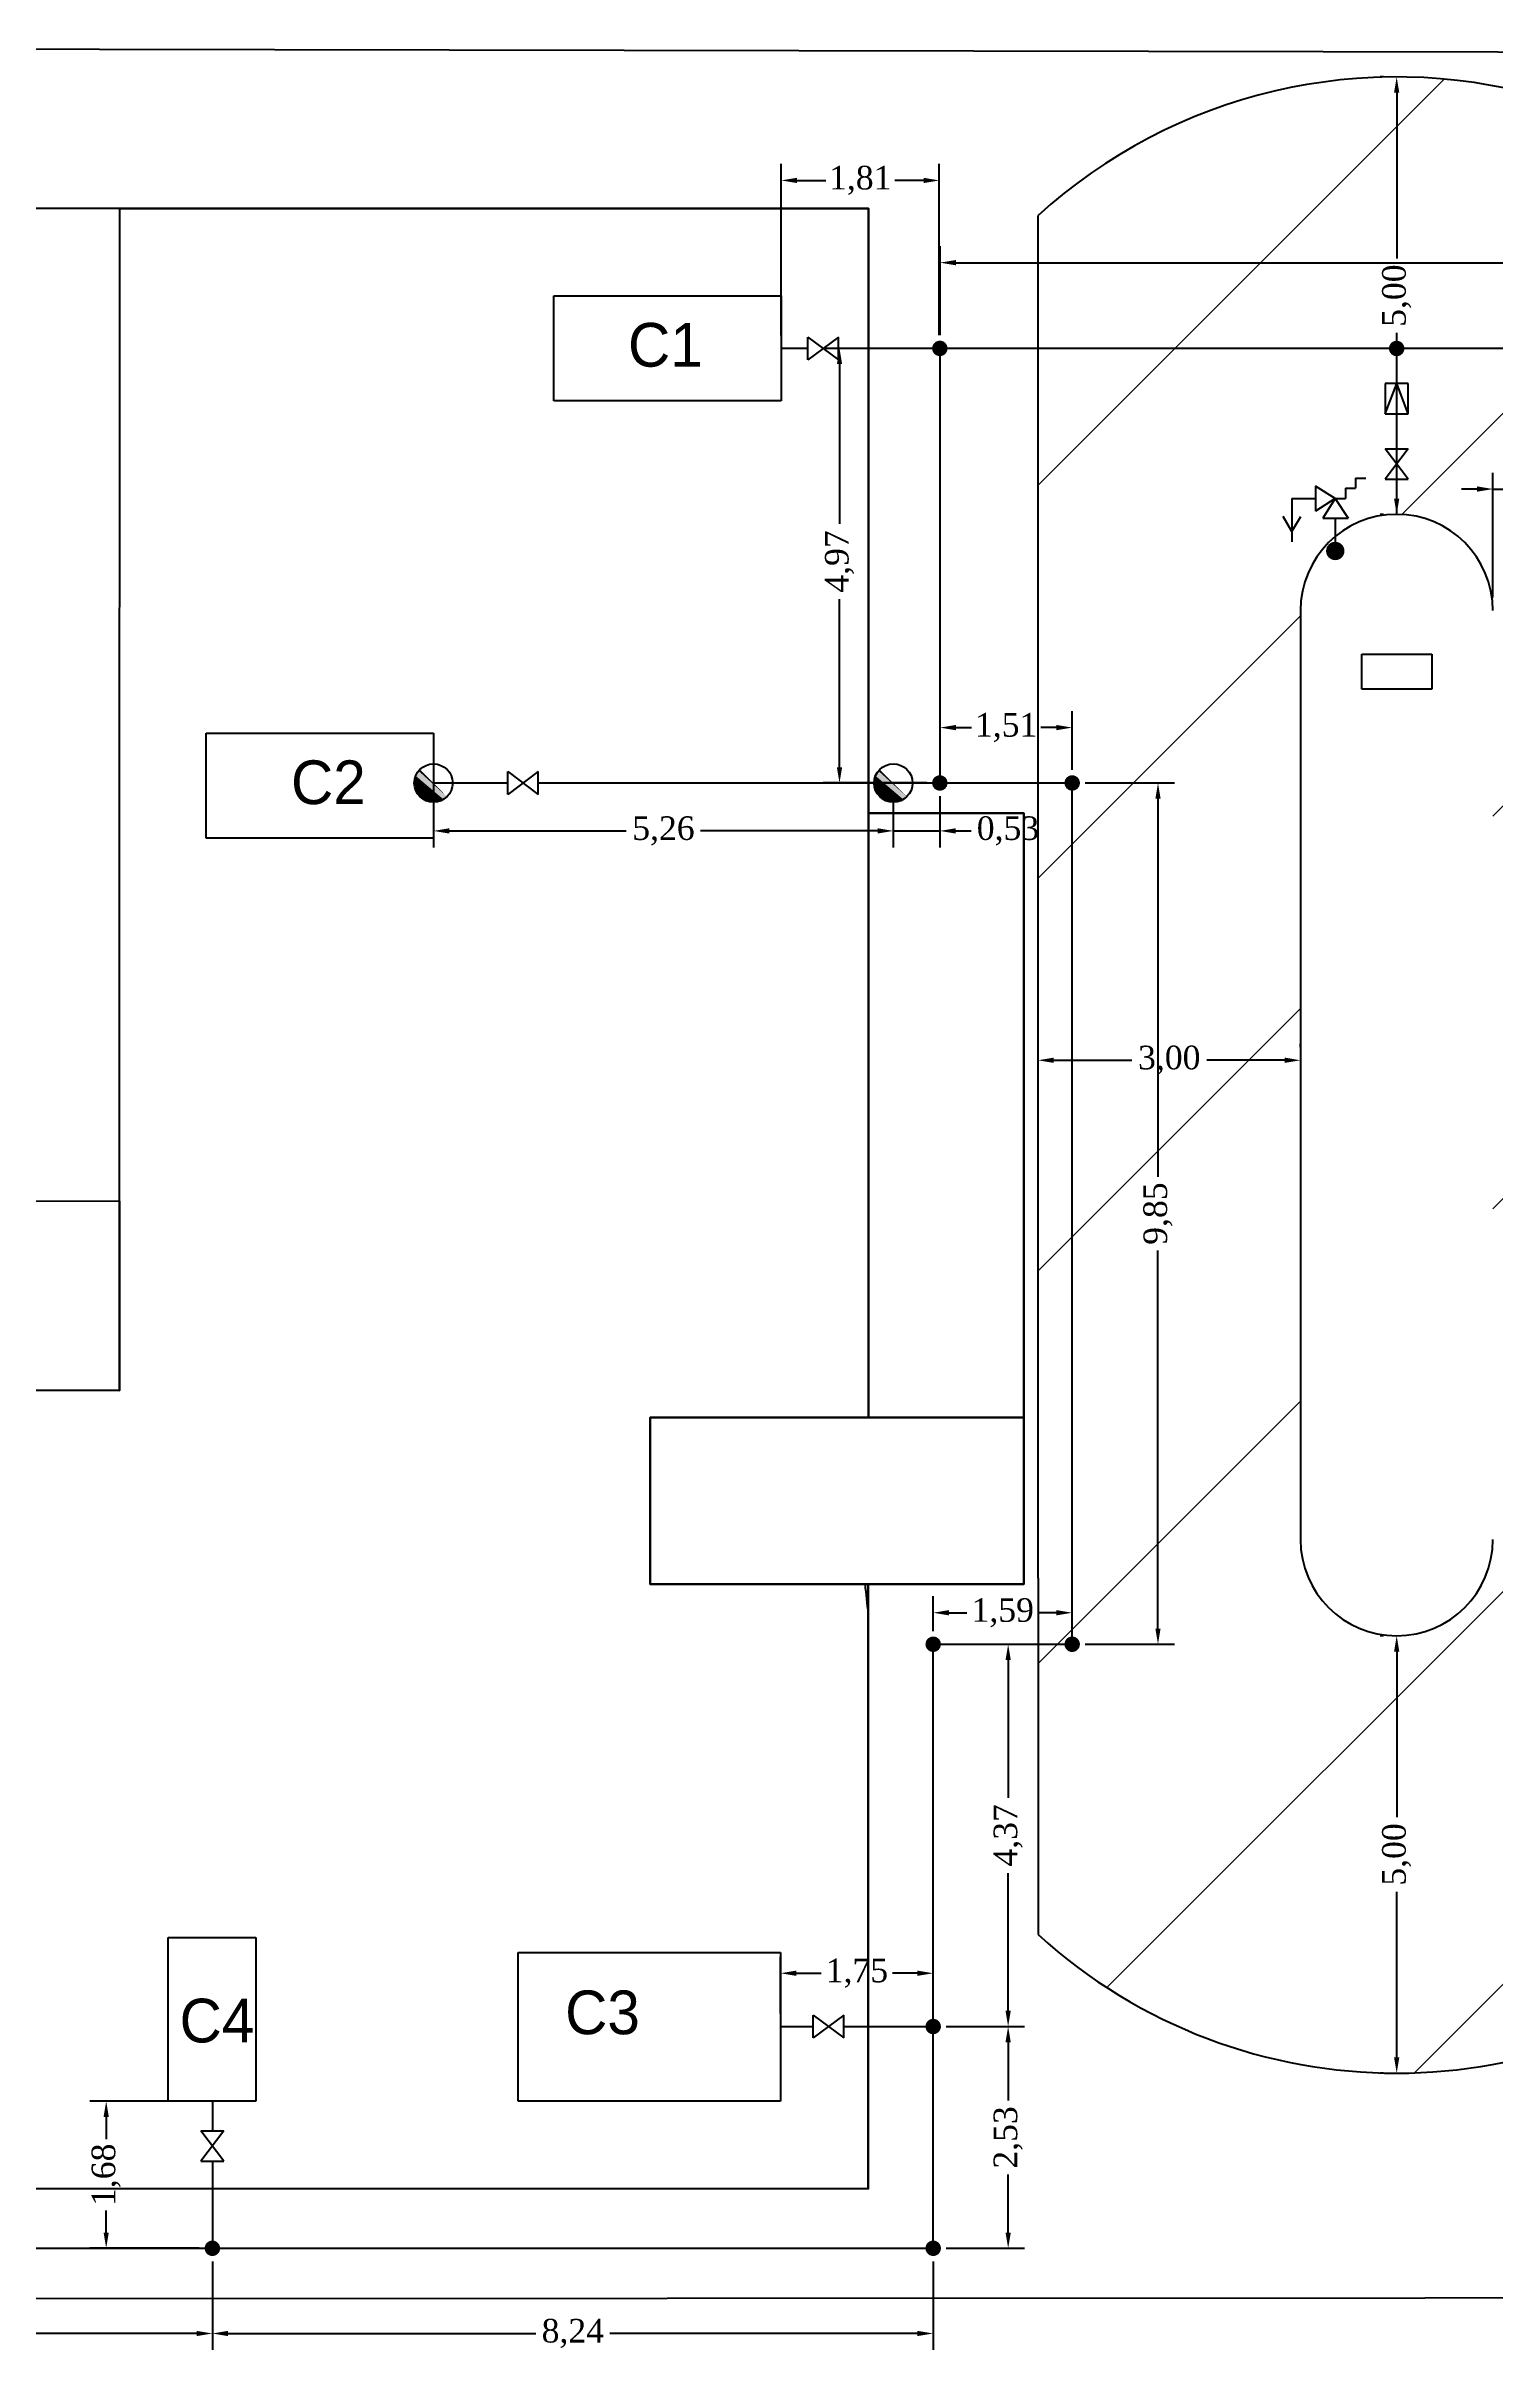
# Model space of a CAD drawing. Header units: metres. Extents: x 7284.4 to 7334.4, y 119725.8 to 119752.1.
# Drawn here: x 7302.95 to 7319.49, y 119725.78 to 119752.12 of the extents above; entities that cross this region are included whole.
import ezdxf

# ---------------------------------------------------------------- set-up
doc = ezdxf.new("R2010")
doc.units = ezdxf.units.M
for name, color, linetype in [('Cerramiento', 110, 'Continuous'), ('CONSTRUCCION', 6, 'Continuous'), ('Consumidores', 130, 'Continuous'), ('Deposito', 110, 'Continuous'), ('Nombres', 240, 'Continuous'), ('PARCELA', 7, 'Continuous'), ('UNIFILAR', 7, 'Continuous')]:
    doc.layers.add(name, color=color, linetype=linetype)
doc.layers.add('COTAS', color=7, linetype='Continuous', true_color=0xe46f1b)
doc.layers.add('COTAS_Inst', color=7, linetype='Continuous', true_color=0xe46f1b)
doc.layers.add('sombreado', color=255, linetype='Continuous', lineweight=18)
doc.styles.add('Times New Roman 3.5 mm', font='times.ttf')
doc.dimstyles.new('Ing_España', dxfattribs={"dimscale": 1e-06, "dimtxt": 1.8, "dimasz": 1.2, "dimexe": 1.25, "dimexo": 1, "dimtad": 0, "dimzin": 1, "dimtxsty": 'Times New Roman 3.5 mm', "dimcen": 2.5, "dimadec": 0, "dimazin": 0, "dimtfac": 1, "dimtmove": 0, "dimatfit": 3, "dimfxl": 1, "dimarcsym": 0})

# ---------------------------------------------------------------- blocks, each defined once
blk = doc.blocks.new('CONEXION_PLANTAS_GAS')
at = {"color": 0, "linetype": 'Continuous'}
blk.add_circle((-0.004736, -0.005671), 1.5, dxfattribs=at)
for points in [[(-1.499779, 0.11617), (-1.504474, -0.033694), (0.363297, -1.459821), (0.216286, -1.489298)], [(-1.480147, 0.264817), (-1.499779, 0.11617), (0.506632, -1.415814), (0.363297, -1.459821)], [(-1.445772, 0.410761), (-1.480147, 0.264817), (0.644856, -1.357718), (0.506632, -1.415814)], [(-1.396999, 0.552544), (-1.445772, 0.410761), (0.77659, -1.286112), (0.644856, -1.357718)], [(-1.334315, 0.688749), (-1.396999, 0.552544), (0.900518, -1.201713), (0.77659, -1.286112)], [(-1.258346, 0.818016), (-1.334315, 0.688749), (1.0154, -1.105363), (0.900518, -1.201713)], [(-1.169852, 0.939054), (-1.258346, 0.818016), (1.047775, -1.074419), (1.0154, -1.105363)], [(-1.069716, 1.050651), (-1.169852, 0.939054), (-0.004736, -0.005671), (1.047775, -1.074419)], [(-1.504474, -0.033694), (-1.494184, -0.183278), (0.216286, -1.489298), (0.067066, -1.503952)], [(-1.494184, -0.183278), (-1.469012, -0.331087), (0.067066, -1.503952), (-0.082871, -1.503635)], [(-1.469012, -0.331087), (-1.429209, -0.475645), (-0.082871, -1.503635), (-0.232027, -1.488351)], [(-1.429209, -0.475645), (-1.375174, -0.615507), (-0.232027, -1.488351), (-0.378913, -1.458252)], [(-1.375174, -0.615507), (-1.307445, -0.749276), (-0.378913, -1.458252), (-0.52206, -1.41364)], [(-1.307445, -0.749276), (-1.226701, -0.875615), (-0.52206, -1.41364), (-0.660037, -1.35496)], [(-1.226701, -0.875615), (-1.133746, -0.993262), (-0.660037, -1.35496), (-0.791468, -1.282798)], [(-1.133746, -0.993262), (-1.029511, -1.101041), (-0.791468, -1.282798), (-0.915037, -1.197876)]]:
    blk.add_solid(points, dxfattribs=at)
blk = doc.blocks.new('VALVULA_ALIVIO_GAS')
at = {"color": 0, "linetype": 'Continuous'}
for p, q in [((0.058089, 0.208124), (0.058089, 0.179079)), ((0.058089, 0.208124), (0.087134, 0.208124)), ((-0.123849, 0.150034), (-0.056295, 0.150034)), ((-0.123849, 0.150034), (-0.123849, 0.026185)), ((-0.056295, 0.185626), (-0.056295, 0.113401)), ((0, 0.150034), (-0.056295, 0.185626)), ((0, 0.150034), (-0.056295, 0.113401)), ((0, 0.150034), (-0.035592, 0.093739)), ((0, 0.150034), (0.029045, 0.150034)), ((0, 0.150034), (0.036633, 0.093739)), ((0.029045, 0.179079), (0.029045, 0.150034)), ((0.029045, 0.179079), (0.058089, 0.179079)), ((-0.123849, 0.056003), (-0.149225, 0.098118)), ((-0.123849, 0.056003), (-0.098473, 0.098118)), ((-0.035592, 0.093739), (0.036633, 0.093739)), ((0, 0.093739), (0, 0.026185))]:
    blk.add_line(p, q, dxfattribs=at)
for points in [[(-0.025977, 0.003703), (-0.026217, 0.001091), (-0.026195, -0.001532), (-0.026217, 0.001091)], [(-0.025477, 0.006278), (-0.025977, 0.003703), (-0.025911, -0.004139), (-0.026195, -0.001532)], [(-0.024723, 0.00879), (-0.025477, 0.006278), (-0.025368, -0.006705), (-0.025911, -0.004139)], [(-0.023722, 0.011214), (-0.024723, 0.00879), (-0.024572, -0.009204), (-0.025368, -0.006705)], [(-0.022484, 0.013526), (-0.023722, 0.011214), (-0.02353, -0.011611), (-0.024572, -0.009204)], [(-0.021021, 0.015704), (-0.022484, 0.013526), (-0.022254, -0.013903), (-0.02353, -0.011611)], [(-0.019349, 0.017724), (-0.021021, 0.015704), (-0.020754, -0.016055), (-0.022254, -0.013903)], [(-0.017483, 0.019567), (-0.019349, 0.017724), (-0.019048, -0.018047), (-0.020754, -0.016055)], [(-0.015442, 0.021214), (-0.017483, 0.019567), (-0.017151, -0.019858), (-0.019048, -0.018047)], [(-0.013247, 0.02265), (-0.015442, 0.021214), (-0.015083, -0.021471), (-0.017151, -0.019858)], [(-0.010919, 0.023859), (-0.013247, 0.02265), (-0.012864, -0.02287), (-0.015083, -0.021471)], [(-0.008483, 0.02483), (-0.010919, 0.023859), (-0.010517, -0.02404), (-0.012864, -0.02287)], [(-0.005962, 0.025553), (-0.008483, 0.02483), (-0.008064, -0.024969), (-0.010517, -0.02404)], [(-0.003381, 0.026021), (-0.005962, 0.025553), (-0.005531, -0.02565), (-0.008064, -0.024969)], [(-0.000766, 0.026228), (-0.003381, 0.026021), (-0.002943, -0.026074), (-0.005531, -0.02565)], [(0.001856, 0.026174), (-0.000766, 0.026228), (-0.000325, -0.026237), (-0.002943, -0.026074)], [(0.00446, 0.025858), (0.001856, 0.026174), (0.002296, -0.026139), (-0.000325, -0.026237)], [(0.007019, 0.025283), (0.00446, 0.025858), (0.004894, -0.025779), (0.002296, -0.026139)], [(0.009508, 0.024456), (0.007019, 0.025283), (0.007443, -0.025162), (0.004894, -0.025779)], [(0.011902, 0.023385), (0.009508, 0.024456), (0.009918, -0.024293), (0.007443, -0.025162)], [(0.014177, 0.02208), (0.011902, 0.023385), (0.012294, -0.023181), (0.009918, -0.024293)], [(0.016311, 0.020554), (0.014177, 0.02208), (0.014546, -0.021838), (0.012294, -0.023181)], [(0.018281, 0.018823), (0.016311, 0.020554), (0.016654, -0.020277), (0.014546, -0.021838)], [(0.020069, 0.016904), (0.018281, 0.018823), (0.018595, -0.018513), (0.016654, -0.020277)], [(0.021656, 0.014816), (0.020069, 0.016904), (0.02035, -0.016564), (0.018595, -0.018513)], [(0.023027, 0.01258), (0.021656, 0.014816), (0.021902, -0.01445), (0.02035, -0.016564)], [(0.024168, 0.010218), (0.023027, 0.01258), (0.023235, -0.012191), (0.021902, -0.01445)], [(0.025067, 0.007754), (0.024168, 0.010218), (0.024336, -0.00981), (0.023235, -0.012191)], [(0.025716, 0.005213), (0.025067, 0.007754), (0.025194, -0.007332), (0.024336, -0.00981)], [(0.026108, 0.00262), (0.025716, 0.005213), (0.0258, -0.00478), (0.025194, -0.007332)], [(0.026239, 0), (0.026108, 0.00262), (0.026149, -0.00218), (0.0258, -0.00478)]]:
    blk.add_solid(points, dxfattribs=at)
blk = doc.blocks.new('VALVULA_REG_PRESION_GAS')
at = {"color": 0, "linetype": 'Continuous'}
for p, q in [((-1.50002, 1.125), (1.49998, 0)), ((1.49998, 1.125), (-1.50002, 1.125)), ((-1.50002, 1.125), (-1.50002, -1.125)), ((-1.50002, -1.125), (1.49998, 0)), ((1.49998, -1.125), (1.49998, 1.125)), ((-1.50002, -1.125), (1.49998, -1.125))]:
    blk.add_line(p, q, dxfattribs=at)
blk = doc.blocks.new('LLAVE_PASO_GAS')
at = {"color": 0, "linetype": 'Continuous'}
for p, q in [((-1.5, 1.125), (1.5, -1.125)), ((1.5, 1.125), (-1.5, -1.125)), ((-1.5, -1.125), (-1.5, 1.125)), ((1.5, -1.125), (1.5, 1.125))]:
    blk.add_line(p, q, dxfattribs=at)
blk = doc.blocks.new('NUDO_DERIVACION_GAS')
at = {"color": 0, "linetype": 'Continuous'}
for points in [[(-0.742494, 0.10584), (-0.749351, 0.031185), (-0.748721, -0.043781), (-0.749351, 0.031185)], [(-0.728219, 0.179437), (-0.742494, 0.10584), (-0.74061, -0.118309), (-0.748721, -0.043781)], [(-0.706667, 0.251241), (-0.728219, 0.179437), (-0.725099, -0.191656), (-0.74061, -0.118309)], [(-0.678054, 0.320535), (-0.706667, 0.251241), (-0.702343, -0.263087), (-0.725099, -0.191656)], [(-0.642667, 0.386626), (-0.678054, 0.320535), (-0.672569, -0.33189), (-0.702343, -0.263087)], [(-0.600858, 0.448854), (-0.642667, 0.386626), (-0.636075, -0.397377), (-0.672569, -0.33189)], [(-0.553045, 0.506597), (-0.600858, 0.448854), (-0.593226, -0.458893), (-0.636075, -0.397377)], [(-0.499707, 0.559279), (-0.553045, 0.506597), (-0.544449, -0.515825), (-0.593226, -0.458893)], [(-0.441376, 0.606372), (-0.499707, 0.559279), (-0.490233, -0.567602), (-0.544449, -0.515825)], [(-0.378635, 0.647407), (-0.441376, 0.606372), (-0.431118, -0.613708), (-0.490233, -0.567602)], [(-0.31211, 0.681973), (-0.378635, 0.647407), (-0.367696, -0.653682), (-0.431118, -0.613708)], [(-0.242467, 0.709725), (-0.31211, 0.681973), (-0.300599, -0.687124), (-0.367696, -0.653682)], [(-0.170402, 0.730386), (-0.242467, 0.709725), (-0.2305, -0.713702), (-0.300599, -0.687124)], [(-0.096633, 0.743749), (-0.170402, 0.730386), (-0.158097, -0.733148), (-0.2305, -0.713702)], [(-0.0219, 0.74968), (-0.096633, 0.743749), (-0.084114, -0.745268), (-0.158097, -0.733148)], [(0.053053, 0.748121), (-0.0219, 0.74968), (-0.009291, -0.749942), (-0.084114, -0.745268)], [(0.127475, 0.739087), (0.053053, 0.748121), (0.065624, -0.747123), (-0.009291, -0.749942)], [(0.200624, 0.722669), (0.127475, 0.739087), (0.139884, -0.736839), (0.065624, -0.747123)], [(0.271768, 0.699029), (0.200624, 0.722669), (0.212747, -0.719193), (0.139884, -0.736839)], [(0.340197, 0.668406), (0.271768, 0.699029), (0.283483, -0.694361), (0.212747, -0.719193)], [(0.405227, 0.631103), (0.340197, 0.668406), (0.351388, -0.662591), (0.283483, -0.694361)], [(0.466207, 0.587495), (0.405227, 0.631103), (0.415781, -0.624201), (0.351388, -0.662591)], [(0.52253, 0.538017), (0.466207, 0.587495), (0.47602, -0.579573), (0.415781, -0.624201)], [(0.573632, 0.483163), (0.52253, 0.538017), (0.531502, -0.529155), (0.47602, -0.579573)], [(0.619002, 0.423482), (0.573632, 0.483163), (0.581674, -0.47345), (0.531502, -0.529155)], [(0.658187, 0.359569), (0.619002, 0.423482), (0.626035, -0.413014), (0.581674, -0.47345)], [(0.690796, 0.292064), (0.658187, 0.359569), (0.66414, -0.348452), (0.626035, -0.413014)], [(0.716502, 0.22164), (0.690796, 0.292064), (0.695609, -0.280407), (0.66414, -0.348452)], [(0.73505, 0.149002), (0.716502, 0.22164), (0.720128, -0.209562), (0.695609, -0.280407)], [(0.746253, 0.074875), (0.73505, 0.149002), (0.737451, -0.136622), (0.720128, -0.209562)], [(0.75, 0), (0.746253, 0.074875), (0.747407, -0.062317), (0.737451, -0.136622)]]:
    blk.add_solid(points, dxfattribs=at)
blk = doc.blocks.new('*D36')
at = {"layer": 'COTAS_Inst', "color": 0, "lineweight": -2, "transparency": 16777216}
for p, q in [((7313.02, 119748.665), (7311.836, 119748.665)), ((7312.023, 119748.485), (7312.023, 119746.66)), ((7312.023, 119743.877), (7312.023, 119745.799)), ((7313.02, 119743.697), (7311.836, 119743.697))]:
    blk.add_line(p, q, dxfattribs=at)
at = {"layer": 'COTAS_Inst', "color": 0, "transparency": 16777216}
for points in [[(7311.993, 119748.485), (7312.053, 119748.485), (7312.023, 119748.665)], [(7311.993, 119743.877), (7312.053, 119743.877), (7312.023, 119743.697)]]:
    blk.add_solid(points, dxfattribs=at)
at = {"layer": 'Defpoints', "color": 0, "transparency": 16777216}
for p in [(7313.17, 119748.665), (7312.023, 119743.697), (7313.17, 119743.697)]:
    blk.add_point(p, dxfattribs=at)
at = {"layer": 'COTAS_Inst', "color": 0, "transparency": 16777216, "insert": (7312.023, 119746.229), "char_height": 0.27, "attachment_point": 5, "rotation": 90, "style": 'Times New Roman 3.5 mm'}
blk.add_mtext('4,97', dxfattribs=at)
blk = doc.blocks.new('*D37')
at = {"layer": 'COTAS_Inst', "color": 0, "lineweight": -2, "transparency": 16777216}
for p, q in [((7314.833, 119743.697), (7315.851, 119743.697)), ((7315.664, 119743.517), (7315.664, 119739.196)), ((7315.664, 119734.031), (7315.664, 119738.352)), ((7314.833, 119733.851), (7315.851, 119733.851))]:
    blk.add_line(p, q, dxfattribs=at)
at = {"layer": 'COTAS_Inst', "color": 0, "transparency": 16777216}
for points in [[(7315.634, 119743.517), (7315.694, 119743.517), (7315.664, 119743.697)], [(7315.634, 119734.031), (7315.694, 119734.031), (7315.664, 119733.851)]]:
    blk.add_solid(points, dxfattribs=at)
at = {"layer": 'Defpoints', "color": 0, "transparency": 16777216}
for p in [(7314.683, 119743.697), (7315.664, 119743.697), (7314.683, 119733.851)]:
    blk.add_point(p, dxfattribs=at)
at = {"layer": 'COTAS_Inst', "color": 0, "transparency": 16777216, "insert": (7315.664, 119738.774), "char_height": 0.27, "attachment_point": 5, "rotation": 90, "style": 'Times New Roman 3.5 mm'}
blk.add_mtext('9,85', dxfattribs=at)
blk = doc.blocks.new('*D38')
at = {"layer": 'COTAS_Inst', "color": 0, "lineweight": -2, "transparency": 16777216}
for p, q in [((7313.094, 119734.001), (7313.094, 119734.399)), ((7314.683, 119734.001), (7314.683, 119734.399)), ((7313.274, 119734.211), (7313.478, 119734.211)), ((7314.503, 119734.211), (7314.299, 119734.211))]:
    blk.add_line(p, q, dxfattribs=at)
at = {"layer": 'COTAS_Inst', "color": 0, "transparency": 16777216}
for points in [[(7313.274, 119734.241), (7313.274, 119734.181), (7313.094, 119734.211)], [(7314.503, 119734.241), (7314.503, 119734.181), (7314.683, 119734.211)]]:
    blk.add_solid(points, dxfattribs=at)
at = {"layer": 'Defpoints', "color": 0, "transparency": 16777216}
for p in [(7314.683, 119734.211), (7313.094, 119733.851), (7314.683, 119733.851)]:
    blk.add_point(p, dxfattribs=at)
at = {"layer": 'COTAS_Inst', "color": 0, "transparency": 16777216, "insert": (7313.889, 119734.211), "char_height": 0.27, "attachment_point": 5, "style": 'Times New Roman 3.5 mm'}
blk.add_mtext('1,59', dxfattribs=at)
blk = doc.blocks.new('*D39')
at = {"layer": 'COTAS_Inst', "color": 0, "lineweight": -2, "transparency": 16777216}
for p, q in [((7304.703, 119728.627), (7303.452, 119728.627)), ((7303.639, 119728.447), (7303.639, 119728.194)), ((7303.639, 119727.126), (7303.639, 119727.379)), ((7304.703, 119726.946), (7303.452, 119726.946))]:
    blk.add_line(p, q, dxfattribs=at)
at = {"layer": 'COTAS_Inst', "color": 0, "transparency": 16777216}
for points in [[(7303.609, 119728.447), (7303.669, 119728.447), (7303.639, 119728.627)], [(7303.609, 119727.126), (7303.669, 119727.126), (7303.639, 119726.946)]]:
    blk.add_solid(points, dxfattribs=at)
at = {"layer": 'Defpoints', "color": 0, "transparency": 16777216}
for p in [(7304.853, 119728.627), (7303.639, 119726.946), (7304.853, 119726.946)]:
    blk.add_point(p, dxfattribs=at)
at = {"layer": 'COTAS_Inst', "color": 0, "transparency": 16777216, "insert": (7303.639, 119727.786), "char_height": 0.27, "attachment_point": 5, "rotation": 90, "style": 'Times New Roman 3.5 mm'}
blk.add_mtext('1,68', dxfattribs=at)
blk = doc.blocks.new('*D40')
at = {"layer": 'COTAS_Inst', "color": 0, "lineweight": -2, "transparency": 16777216}
for p, q in [((7313.173, 119748.815), (7313.173, 119749.832)), ((7328.293, 119748.814), (7328.293, 119749.832)), ((7313.353, 119749.645), (7320.222, 119749.645)), ((7328.113, 119749.645), (7321.243, 119749.645))]:
    blk.add_line(p, q, dxfattribs=at)
at = {"layer": 'COTAS_Inst', "color": 0, "transparency": 16777216}
for points in [[(7313.353, 119749.675), (7313.353, 119749.615), (7313.173, 119749.645)], [(7328.113, 119749.675), (7328.113, 119749.615), (7328.293, 119749.645)]]:
    blk.add_solid(points, dxfattribs=at)
at = {"layer": 'Defpoints', "color": 0, "transparency": 16777216}
for p in [(7328.293, 119749.645), (7313.173, 119748.665), (7328.293, 119748.664)]:
    blk.add_point(p, dxfattribs=at)
at = {"layer": 'COTAS_Inst', "color": 0, "transparency": 16777216, "insert": (7320.733, 119749.645), "char_height": 0.27, "attachment_point": 5, "style": 'Times New Roman 3.5 mm'}
blk.add_mtext('15,12', dxfattribs=at)
blk = doc.blocks.new('*D41')
at = {"layer": 'COTAS_Inst', "color": 0, "lineweight": -2, "transparency": 16777216}
for p, q in [((7313.173, 119743.847), (7313.173, 119744.517)), ((7313.353, 119744.33), (7313.533, 119744.33)), ((7314.503, 119744.33), (7314.323, 119744.33)), ((7314.683, 119743.847), (7314.683, 119744.517))]:
    blk.add_line(p, q, dxfattribs=at)
at = {"layer": 'COTAS_Inst', "color": 0, "transparency": 16777216}
for points in [[(7313.353, 119744.36), (7313.353, 119744.3), (7313.173, 119744.33)], [(7314.503, 119744.36), (7314.503, 119744.3), (7314.683, 119744.33)]]:
    blk.add_solid(points, dxfattribs=at)
at = {"layer": 'Defpoints', "color": 0, "transparency": 16777216}
for p in [(7313.173, 119744.33), (7313.173, 119743.697), (7314.683, 119743.697)]:
    blk.add_point(p, dxfattribs=at)
at = {"layer": 'COTAS_Inst', "color": 0, "transparency": 16777216, "insert": (7313.928, 119744.33), "char_height": 0.27, "attachment_point": 5, "style": 'Times New Roman 3.5 mm'}
blk.add_mtext('1,51', dxfattribs=at)
blk = doc.blocks.new('*D42')
at = {"layer": 'COTAS_Inst', "color": 0, "lineweight": -2, "transparency": 16777216}
for p, q in [((7307.382, 119743.547), (7307.382, 119742.961)), ((7312.638, 119743.546), (7312.638, 119742.961)), ((7307.562, 119743.149), (7309.585, 119743.149)), ((7312.458, 119743.149), (7310.435, 119743.149))]:
    blk.add_line(p, q, dxfattribs=at)
at = {"layer": 'COTAS_Inst', "color": 0, "transparency": 16777216}
for points in [[(7307.562, 119743.179), (7307.562, 119743.119), (7307.382, 119743.149)], [(7312.458, 119743.179), (7312.458, 119743.119), (7312.638, 119743.149)]]:
    blk.add_solid(points, dxfattribs=at)
at = {"layer": 'Defpoints', "color": 0, "transparency": 16777216}
for p in [(7307.382, 119743.697), (7312.638, 119743.696), (7307.382, 119743.149)]:
    blk.add_point(p, dxfattribs=at)
at = {"layer": 'COTAS_Inst', "color": 0, "transparency": 16777216, "insert": (7310.01, 119743.149), "char_height": 0.27, "attachment_point": 5, "style": 'Times New Roman 3.5 mm'}
blk.add_mtext('5,26', dxfattribs=at)
blk = doc.blocks.new('*D43')
at = {"layer": 'COTAS_Inst', "color": 0, "lineweight": -2, "transparency": 16777216}
for p, q in [((7313.244, 119733.851), (7314.139, 119733.851)), ((7313.951, 119733.671), (7313.951, 119732.096)), ((7313.951, 119729.661), (7313.951, 119731.235)), ((7313.244, 119729.481), (7314.139, 119729.481))]:
    blk.add_line(p, q, dxfattribs=at)
at = {"layer": 'COTAS_Inst', "color": 0, "transparency": 16777216}
for points in [[(7313.921, 119733.671), (7313.981, 119733.671), (7313.951, 119733.851)], [(7313.921, 119729.661), (7313.981, 119729.661), (7313.951, 119729.481)]]:
    blk.add_solid(points, dxfattribs=at)
at = {"layer": 'Defpoints', "color": 0, "transparency": 16777216}
for p in [(7313.094, 119733.851), (7313.094, 119729.481), (7313.951, 119729.481)]:
    blk.add_point(p, dxfattribs=at)
at = {"layer": 'COTAS_Inst', "color": 0, "transparency": 16777216, "insert": (7313.951, 119731.666), "char_height": 0.27, "attachment_point": 5, "rotation": 90, "style": 'Times New Roman 3.5 mm'}
blk.add_mtext('4,37', dxfattribs=at)
blk = doc.blocks.new('*D44')
at = {"layer": 'COTAS_Inst', "color": 0, "lineweight": -2, "transparency": 16777216}
for p, q in [((7311.349, 119729.631), (7311.349, 119730.277)), ((7311.529, 119730.09), (7311.815, 119730.09)), ((7312.914, 119730.09), (7312.628, 119730.09)), ((7313.094, 119729.631), (7313.094, 119730.277))]:
    blk.add_line(p, q, dxfattribs=at)
at = {"layer": 'COTAS_Inst', "color": 0, "transparency": 16777216}
for points in [[(7311.529, 119730.12), (7311.529, 119730.06), (7311.349, 119730.09)], [(7312.914, 119730.12), (7312.914, 119730.06), (7313.094, 119730.09)]]:
    blk.add_solid(points, dxfattribs=at)
at = {"layer": 'Defpoints', "color": 0, "transparency": 16777216}
for p in [(7313.094, 119730.09), (7311.349, 119729.481), (7313.094, 119729.481)]:
    blk.add_point(p, dxfattribs=at)
at = {"layer": 'COTAS_Inst', "color": 0, "transparency": 16777216, "insert": (7312.222, 119730.09), "char_height": 0.27, "attachment_point": 5, "style": 'Times New Roman 3.5 mm'}
blk.add_mtext('1,75', dxfattribs=at)
blk = doc.blocks.new('*D45')
at = {"layer": 'COTAS_Inst', "color": 0, "lineweight": -2, "transparency": 16777216}
for p, q in [((7313.244, 119729.481), (7314.139, 119729.481)), ((7313.951, 119729.301), (7313.951, 119728.635)), ((7313.951, 119727.126), (7313.951, 119727.791)), ((7313.244, 119726.946), (7314.139, 119726.946))]:
    blk.add_line(p, q, dxfattribs=at)
at = {"layer": 'COTAS_Inst', "color": 0, "transparency": 16777216}
for points in [[(7313.921, 119729.301), (7313.981, 119729.301), (7313.951, 119729.481)], [(7313.921, 119727.126), (7313.981, 119727.126), (7313.951, 119726.946)]]:
    blk.add_solid(points, dxfattribs=at)
at = {"layer": 'Defpoints', "color": 0, "transparency": 16777216}
for p in [(7313.094, 119729.481), (7313.951, 119729.481), (7313.094, 119726.946)]:
    blk.add_point(p, dxfattribs=at)
at = {"layer": 'COTAS_Inst', "color": 0, "transparency": 16777216, "insert": (7313.951, 119728.213), "char_height": 0.27, "attachment_point": 5, "rotation": 90, "style": 'Times New Roman 3.5 mm'}
blk.add_mtext('2,53', dxfattribs=at)
blk = doc.blocks.new('*D46')
at = {"layer": 'COTAS_Inst', "color": 0, "lineweight": -2, "transparency": 16777216}
for p, q in [((7304.853, 119726.796), (7304.853, 119725.784)), ((7313.094, 119726.796), (7313.094, 119725.784)), ((7305.033, 119725.972), (7308.55, 119725.972)), ((7312.914, 119725.972), (7309.397, 119725.972))]:
    blk.add_line(p, q, dxfattribs=at)
at = {"layer": 'COTAS_Inst', "color": 0, "transparency": 16777216}
for points in [[(7305.033, 119726.002), (7305.033, 119725.942), (7304.853, 119725.972)], [(7312.914, 119726.002), (7312.914, 119725.942), (7313.094, 119725.972)]]:
    blk.add_solid(points, dxfattribs=at)
at = {"layer": 'Defpoints', "color": 0, "transparency": 16777216}
for p in [(7304.853, 119726.946), (7313.094, 119726.946), (7304.853, 119725.972)]:
    blk.add_point(p, dxfattribs=at)
at = {"layer": 'COTAS_Inst', "color": 0, "transparency": 16777216, "insert": (7308.974, 119725.972), "char_height": 0.27, "attachment_point": 5, "style": 'Times New Roman 3.5 mm'}
blk.add_mtext('8,24', dxfattribs=at)
blk = doc.blocks.new('*D47')
at = {"layer": 'COTAS_Inst', "color": 0, "lineweight": -2, "transparency": 16777216}
for p, q in [((7291.793, 119726.796), (7291.793, 119725.784)), ((7304.853, 119726.796), (7304.853, 119725.784)), ((7291.973, 119725.972), (7297.812, 119725.972)), ((7304.673, 119725.972), (7298.834, 119725.972))]:
    blk.add_line(p, q, dxfattribs=at)
at = {"layer": 'COTAS_Inst', "color": 0, "transparency": 16777216}
for points in [[(7291.973, 119726.002), (7291.973, 119725.942), (7291.793, 119725.972)], [(7304.673, 119726.002), (7304.673, 119725.942), (7304.853, 119725.972)]]:
    blk.add_solid(points, dxfattribs=at)
at = {"layer": 'Defpoints', "color": 0, "transparency": 16777216}
for p in [(7291.793, 119726.946), (7304.853, 119726.946), (7291.793, 119725.972)]:
    blk.add_point(p, dxfattribs=at)
at = {"layer": 'COTAS_Inst', "color": 0, "transparency": 16777216, "insert": (7298.323, 119725.972), "char_height": 0.27, "attachment_point": 5, "style": 'Times New Roman 3.5 mm'}
blk.add_mtext('13,06', dxfattribs=at)
blk = doc.blocks.new('*D52')
at = {"layer": 'COTAS_Inst', "color": 0, "lineweight": -2, "transparency": 16777216}
for p, q in [((7312.638, 119743.546), (7312.638, 119742.961)), ((7313.17, 119743.546), (7313.17, 119742.961)), ((7312.458, 119743.149), (7312.278, 119743.149)), ((7312.638, 119743.149), (7313.17, 119743.149)), ((7313.35, 119743.149), (7313.53, 119743.149))]:
    blk.add_line(p, q, dxfattribs=at)
at = {"layer": 'COTAS_Inst', "color": 0, "transparency": 16777216}
for points in [[(7312.458, 119743.179), (7312.458, 119743.119), (7312.638, 119743.149)], [(7313.35, 119743.179), (7313.35, 119743.119), (7313.17, 119743.149)]]:
    blk.add_solid(points, dxfattribs=at)
at = {"layer": 'Defpoints', "color": 0, "transparency": 16777216}
for p in [(7312.638, 119743.696), (7313.17, 119743.696), (7313.17, 119743.149)]:
    blk.add_point(p, dxfattribs=at)
at = {"layer": 'COTAS_Inst', "color": 0, "transparency": 16777216, "insert": (7313.949, 119743.149), "char_height": 0.27, "attachment_point": 5, "style": 'Times New Roman 3.5 mm'}
blk.add_mtext('0,53', dxfattribs=at)
blk = doc.blocks.new('*D53')
at = {"layer": 'COTAS_Inst', "color": 0, "lineweight": -2, "transparency": 16777216}
for p, q in [((7311.356, 119748.814), (7311.356, 119750.773)), ((7313.164, 119748.815), (7313.164, 119750.773)), ((7311.536, 119750.585), (7311.865, 119750.585)), ((7312.984, 119750.585), (7312.655, 119750.585))]:
    blk.add_line(p, q, dxfattribs=at)
at = {"layer": 'COTAS_Inst', "color": 0, "transparency": 16777216}
for points in [[(7311.536, 119750.615), (7311.536, 119750.555), (7311.356, 119750.585)], [(7312.984, 119750.615), (7312.984, 119750.555), (7313.164, 119750.585)]]:
    blk.add_solid(points, dxfattribs=at)
at = {"layer": 'Defpoints', "color": 0, "transparency": 16777216}
for p in [(7311.356, 119750.585), (7311.356, 119748.664), (7313.164, 119748.665)]:
    blk.add_point(p, dxfattribs=at)
at = {"layer": 'COTAS_Inst', "color": 0, "transparency": 16777216, "insert": (7312.26, 119750.585), "char_height": 0.27, "attachment_point": 5, "style": 'Times New Roman 3.5 mm'}
blk.add_mtext('1,81', dxfattribs=at)
blk = doc.blocks.new('*D55')
at = {"layer": 'COTAS', "color": 0, "lineweight": -2, "transparency": 16777216}
for p, q in [((7319.493, 119745.818), (7319.493, 119747.244)), ((7320.593, 119745.818), (7320.593, 119747.244)), ((7319.313, 119747.057), (7319.133, 119747.057)), ((7319.493, 119747.057), (7319.631, 119747.057)), ((7320.593, 119747.057), (7320.456, 119747.057)), ((7320.773, 119747.057), (7320.953, 119747.057))]:
    blk.add_line(p, q, dxfattribs=at)
at = {"layer": 'COTAS', "color": 0, "transparency": 16777216}
for points in [[(7319.313, 119747.087), (7319.313, 119747.027), (7319.493, 119747.057)], [(7320.773, 119747.087), (7320.773, 119747.027), (7320.593, 119747.057)]]:
    blk.add_solid(points, dxfattribs=at)
at = {"layer": 'Defpoints', "color": 0, "transparency": 16777216}
for p in [(7320.593, 119747.057), (7319.493, 119745.668), (7320.593, 119745.668)]:
    blk.add_point(p, dxfattribs=at)
at = {"layer": 'COTAS', "color": 0, "transparency": 16777216, "insert": (7320.043, 119747.057), "char_height": 0.27, "attachment_point": 5, "style": 'Times New Roman 3.5 mm'}
blk.add_mtext('1,10', dxfattribs=at)
blk = doc.blocks.new('*D56')
at = {"layer": 'COTAS', "color": 0, "lineweight": -2, "transparency": 16777216}
for p, q in [((7314.293, 119740.508), (7314.293, 119740.715)), ((7317.293, 119740.677), (7317.293, 119740.715)), ((7314.473, 119740.527), (7315.366, 119740.527)), ((7317.113, 119740.527), (7316.221, 119740.527))]:
    blk.add_line(p, q, dxfattribs=at)
at = {"layer": 'COTAS', "color": 0, "transparency": 16777216}
for points in [[(7314.473, 119740.557), (7314.473, 119740.497), (7314.293, 119740.527)], [(7317.113, 119740.557), (7317.113, 119740.497), (7317.293, 119740.527)]]:
    blk.add_solid(points, dxfattribs=at)
at = {"layer": 'Defpoints', "color": 0, "transparency": 16777216}
for p in [(7314.293, 119740.527), (7314.293, 119740.358), (7317.293, 119740.527)]:
    blk.add_point(p, dxfattribs=at)
at = {"layer": 'COTAS', "color": 0, "transparency": 16777216, "insert": (7315.793, 119740.527), "char_height": 0.27, "attachment_point": 5, "style": 'Times New Roman 3.5 mm'}
blk.add_mtext('3,00', dxfattribs=at)
blk = doc.blocks.new('*D57')
at = {"layer": 'COTAS', "color": 0, "lineweight": -2, "transparency": 16777216}
for p, q in [((7318.243, 119751.768), (7318.206, 119751.768)), ((7318.393, 119751.588), (7318.393, 119749.694)), ((7318.393, 119746.948), (7318.393, 119748.842)), ((7318.243, 119746.768), (7318.206, 119746.768))]:
    blk.add_line(p, q, dxfattribs=at)
at = {"layer": 'COTAS', "color": 0, "transparency": 16777216}
for points in [[(7318.363, 119751.588), (7318.423, 119751.588), (7318.393, 119751.768)], [(7318.363, 119746.948), (7318.423, 119746.948), (7318.393, 119746.768)]]:
    blk.add_solid(points, dxfattribs=at)
at = {"layer": 'Defpoints', "color": 0, "transparency": 16777216}
for p in [(7318.393, 119751.768), (7318.393, 119751.768), (7318.393, 119746.768)]:
    blk.add_point(p, dxfattribs=at)
at = {"layer": 'COTAS', "color": 0, "transparency": 16777216, "insert": (7318.393, 119749.268), "char_height": 0.27, "attachment_point": 5, "rotation": 90, "style": 'Times New Roman 3.5 mm'}
blk.add_mtext('5,00', dxfattribs=at)
blk = doc.blocks.new('*D58')
at = {"layer": 'COTAS', "color": 0, "lineweight": -2, "transparency": 16777216}
for p, q in [((7318.243, 119733.948), (7318.206, 119733.948)), ((7318.393, 119733.768), (7318.393, 119731.874)), ((7318.393, 119729.128), (7318.393, 119731.022)), ((7318.243, 119728.948), (7318.206, 119728.948))]:
    blk.add_line(p, q, dxfattribs=at)
at = {"layer": 'COTAS', "color": 0, "transparency": 16777216}
for points in [[(7318.363, 119733.768), (7318.423, 119733.768), (7318.393, 119733.948)], [(7318.363, 119729.128), (7318.423, 119729.128), (7318.393, 119728.948)]]:
    blk.add_solid(points, dxfattribs=at)
at = {"layer": 'Defpoints', "color": 0, "transparency": 16777216}
for p in [(7318.393, 119733.948), (7318.393, 119728.948), (7318.393, 119728.948)]:
    blk.add_point(p, dxfattribs=at)
at = {"layer": 'COTAS', "color": 0, "transparency": 16777216, "insert": (7318.393, 119731.448), "char_height": 0.27, "attachment_point": 5, "rotation": 90, "style": 'Times New Roman 3.5 mm'}
blk.add_mtext('5,00', dxfattribs=at)

msp = doc.modelspace()

# ---------------------------------------------------------------- hatches: boundary and pattern name
at = {"layer": 'sombreado'}
h = msp.add_hatch(dxfattribs=at)
h.set_pattern_fill('ANSI31', color=256)
h.paths.add_polyline_path([(7322.793, 119745.668), (7322.793, 119740.388, -1.000013), (7320.593, 119740.388), (7320.593, 119745.668, -0.999987)], flags=16)
h.paths.add_polyline_path([(7319.493, 119745.668), (7319.493, 119735.048, -0.999987), (7317.293, 119735.048), (7317.293, 119745.668, -1.000013)], flags=16)
h.paths.add_polyline_path([(7318.793, 119745.168), (7318.793, 119744.768), (7317.993, 119744.768), (7317.993, 119745.168)], flags=0)
h.paths.add_polyline_path([(7326.093, 119745.668), (7326.093, 119740.388, -1.000013), (7323.893, 119740.388), (7323.893, 119745.668, -0.999987)], flags=16)
h.paths.add_polyline_path([(7329.393, 119745.668), (7329.393, 119740.388, -1), (7327.193, 119740.388), (7327.193, 119745.668, -1)], flags=16)
edge = h.paths.add_edge_path()
edge.add_arc((7318.393, 119735.048), 6.1, 227.7682, 312.2318)
edge.add_line((7322.493, 119730.532), (7322.493, 119736.367))
edge.add_arc((7321.693, 119740.388), 4.1, 281.2518, 293.7307)
edge.add_arc((7324.993, 119740.388), 4.1, 246.2693, 293.7307)
edge.add_arc((7328.293, 119740.388), 4.1, 246.2693, 360.0008)
edge.add_line((7332.393, 119740.388), (7332.393, 119750.185))
edge.add_arc((7328.293, 119745.668), 6.1, 47.7682, 105.6935)
edge.add_arc((7324.993, 119745.668), 6.1, 74.3065, 105.6935)
edge.add_arc((7321.693, 119745.668), 6.1, 74.3065, 105.6935)
edge.add_arc((7318.393, 119745.668), 6.1, 74.3065, 132.2318)
edge.add_line((7314.293, 119750.185), (7314.293, 119730.532))

# ---------------------------------------------------------------- linework, layer by layer
at = {"layer": 'Cerramiento', "linetype": 'Continuous'}
for q in [(7314.293, 119750.185), (7314.293, 119730.532)]:
    msp.add_line((7314.293, 119734.608), q, dxfattribs=at)
msp.add_arc((7318.393, 119745.668), 6.1, 74.3064, 132.2315, dxfattribs=at)
at = {"layer": 'Cerramiento'}
for start, end in [(184.8076, 187.9367), (227.7682, 312.2318)]:
    msp.add_arc((7318.393, 119735.048), 6.1, start, end, dxfattribs=at)
at = {"layer": 'CONSTRUCCION'}
for points in [[(7301.562, 119752.089), (7327.543, 119752.04), (7334.377, 119752.027), (7334.376, 119751.618), (7334.353, 119748.411), (7334.224, 119729.451), (7334.22, 119726.38), (7327.38, 119726.38), (7301.382, 119726.369)], [(7286.892, 119727.633), (7312.349, 119727.626), (7312.352, 119734.537), (7314.129, 119734.538), (7314.129, 119736.442), (7314.131, 119743.35), (7312.355, 119743.352), (7312.356, 119750.263), (7303.794, 119750.266)], [(7312.352, 119734.537), (7312.349, 119727.626), (7286.892, 119727.633), (7286.896, 119736.758), (7303.791, 119736.753), (7303.79, 119738.916), (7303.79, 119739.248), (7303.79, 119741.141), (7303.794, 119750.266), (7312.356, 119750.263), (7312.355, 119743.352), (7312.353, 119736.444), (7309.859, 119736.444), (7309.859, 119734.539), (7312.352, 119734.537)], [(7303.794, 119750.266), (7301.549, 119750.266)], [(7312.353, 119736.444), (7312.355, 119743.352), (7314.131, 119743.35), (7314.129, 119736.442), (7312.353, 119736.444)], [(7284.355, 119738.953), (7303.79, 119738.916), (7303.791, 119736.753), (7286.896, 119736.758)], [(7312.352, 119734.537), (7309.859, 119734.539), (7309.859, 119736.444), (7312.353, 119736.444), (7314.129, 119736.442), (7314.129, 119734.538), (7312.352, 119734.537)]]:
    msp.add_lwpolyline(points, dxfattribs=at)
at = {"layer": 'Consumidores', "linetype": 'Continuous'}
for p, q in [((7308.756, 119748.064), (7308.756, 119749.264)), ((7308.756, 119749.264), (7311.356, 119749.264)), ((7311.356, 119749.264), (7311.356, 119748.064)), ((7311.356, 119748.064), (7308.756, 119748.064)), ((7304.782, 119743.066), (7304.782, 119744.266)), ((7304.782, 119744.266), (7307.382, 119744.266)), ((7307.382, 119744.266), (7307.382, 119743.066)), ((7307.382, 119743.066), (7304.782, 119743.066)), ((7304.349, 119728.627), (7304.349, 119730.497)), ((7304.349, 119730.497), (7305.349, 119730.497)), ((7305.349, 119730.497), (7305.349, 119728.627)), ((7308.349, 119728.627), (7308.349, 119730.327)), ((7308.349, 119730.327), (7311.349, 119730.327)), ((7311.349, 119730.327), (7311.349, 119728.627)), ((7305.349, 119728.627), (7304.349, 119728.627)), ((7311.349, 119728.627), (7308.349, 119728.627))]:
    msp.add_line(p, q, dxfattribs=at)
at = {"layer": 'Deposito', "linetype": 'Continuous'}
for p, q in [((7317.293, 119745.668), (7317.293, 119735.048)), ((7317.993, 119744.768), (7317.993, 119745.168)), ((7317.993, 119745.168), (7318.793, 119745.168)), ((7318.793, 119745.168), (7318.793, 119744.768)), ((7318.793, 119744.768), (7317.993, 119744.768))]:
    msp.add_line(p, q, dxfattribs=at)
for centre, start, end in [((7318.393, 119745.668), 0, 180), ((7318.393, 119735.048), 180, 0)]:
    msp.add_arc(centre, 1.1, start, end, dxfattribs=at)
at = {"layer": 'PARCELA'}
msp.add_lwpolyline([(7284.355, 119738.611), (7284.355, 119738.953), (7303.79, 119738.916), (7303.79, 119739.248), (7303.79, 119741.141), (7303.794, 119750.266), (7301.549, 119750.266), (7297.249, 119750.267), (7286.899, 119750.27), (7284.359, 119750.271), (7284.36, 119751.712), (7284.361, 119752.121), (7301.562, 119752.089), (7327.543, 119752.04), (7334.377, 119752.027), (7334.376, 119751.618), (7334.353, 119748.411), (7334.224, 119729.451), (7334.22, 119726.38), (7327.38, 119726.38), (7301.382, 119726.369), (7285.406, 119726.363), (7284.353, 119726.38), (7284.355, 119738.611)], dxfattribs=at)
at = {"layer": 'UNIFILAR'}
for p, q in [((7311.662, 119748.665), (7311.356, 119748.665)), ((7328.293, 119748.664), (7311.835, 119748.665)), ((7313.17, 119748.665), (7313.17, 119743.697)), ((7318.393, 119748.264), (7318.393, 119748.664)), ((7318.394, 119747.515), (7318.394, 119747.915)), ((7318.394, 119746.768), (7318.394, 119747.168)), ((7307.382, 119743.697), (7308.229, 119743.697)), ((7308.577, 119743.697), (7314.683, 119743.697)), ((7314.683, 119733.851), (7314.683, 119743.697)), ((7313.094, 119726.946), (7313.094, 119733.851)), ((7313.094, 119733.851), (7314.683, 119733.851)), ((7311.349, 119729.481), (7311.723, 119729.481)), ((7312.071, 119729.481), (7313.094, 119729.481)), ((7304.853, 119728.627), (7304.853, 119728.289)), ((7304.853, 119727.942), (7304.853, 119726.946)), ((7286.202, 119726.946), (7313.094, 119726.946))]:
    msp.add_line(p, q, dxfattribs=at)

# ---------------------------------------------------------------- block references
for name, p, xscale, yscale, zscale in [('LLAVE_PASO_GAS', (7311.836, 119748.665), 0.1157299190393979, 0.1157299190393979, 0.1157299190393979), ('NUDO_DERIVACION_GAS', (7313.17, 119748.665), 0.1175477341808135, 0.1175477341808135, 0.1175477341808135), ('NUDO_DERIVACION_GAS', (7318.393, 119748.664), 0.1175477341808135, 0.1175477341808135, 0.1175477341808135), ('VALVULA_ALIVIO_GAS', (7317.691, 119746.349), 4, 4, 4), ('CONEXION_PLANTAS_GAS', (7307.382, 119743.697), 0.1462990926563976, 0.1462990926563976, 0.1462990926563976), ('LLAVE_PASO_GAS', (7308.403, 119743.697), 0.1157299190393979, 0.1157299190393979, 0.1157299190393979), ('CONEXION_PLANTAS_GAS', (7312.639, 119743.697), 0.1462990926563976, 0.1462990926563976, 0.1462990926563976), ('NUDO_DERIVACION_GAS', (7313.17, 119743.697), 0.1175477341808135, 0.1175477341808135, 0.1175477341808135), ('NUDO_DERIVACION_GAS', (7314.683, 119743.697), 0.1175477341808135, 0.1175477341808135, 0.1175477341808135), ('NUDO_DERIVACION_GAS', (7313.094, 119733.851), 0.1175477341808135, 0.1175477341808135, 0.1175477341808135), ('NUDO_DERIVACION_GAS', (7314.683, 119733.851), 0.1175477341808135, 0.1175477341808135, 0.1175477341808135), ('LLAVE_PASO_GAS', (7311.897, 119729.481), 0.1157299190393979, 0.1157299190393979, 0.1157299190393979), ('NUDO_DERIVACION_GAS', (7313.094, 119729.481), 0.1175477341808135, 0.1175477341808135, 0.1175477341808135), ('NUDO_DERIVACION_GAS', (7304.853, 119726.946), 0.1175477341808135, 0.1175477341808135, 0.1175477341808135), ('NUDO_DERIVACION_GAS', (7313.094, 119726.946), 0.1175477341808135, 0.1175477341808135, 0.1175477341808135)]:
    msp.add_blockref(name, p, dxfattribs=dict(at, xscale=xscale, yscale=yscale, zscale=zscale))
for name, p, xscale, yscale, zscale, rotation in [('VALVULA_REG_PRESION_GAS', (7318.393, 119748.09), 0.1160489339889465, 0.1160489339889465, 0.1160489339889465, 90), ('LLAVE_PASO_GAS', (7318.393, 119747.342), 0.1157299190393979, 0.1157299190393979, 0.1157299190393979, 270), ('LLAVE_PASO_GAS', (7304.853, 119728.116), 0.1157299190393979, 0.1157299190393979, 0.1157299190393979, 270)]:
    msp.add_blockref(name, p, dxfattribs=dict(at, xscale=xscale, yscale=yscale, zscale=zscale, rotation=rotation))

# ---------------------------------------------------------------- texts
at = {"layer": 'Nombres', "linetype": 'Continuous', "char_height": 0.5, "width": 0.875, "attachment_point": 1}
for s, insert in [('C1', (7309.605, 119748.956)), ('C2', (7305.752, 119743.955)), ('C4', (7304.478, 119729.799))]:
    msp.add_mtext(s, dxfattribs=dict(at, insert=insert))
at = {"layer": 'Nombres', "linetype": 'Continuous', "insert": (7308.886, 119729.893), "char_height": 0.5, "attachment_point": 1}
msp.add_mtext_dynamic_manual_height_columns('C3', width=0.00188, gutter_width=0.0000254, heights=[0], dxfattribs=at)

# ---------------------------------------------------------------- dimensions: what is measured, and where the dimension line sits
at = {"layer": 'COTAS'}
for base, p1, p2, picture, middle in [((7318.393, 119751.768), (7318.393, 119746.768), (7318.393, 119751.768), '*D57', (7318.393, 119749.268)), ((7318.393, 119728.948), (7318.393, 119733.948), (7318.393, 119728.948), '*D58', (7318.393, 119731.448))]:
    dim = msp.add_linear_dim(base=base, p1=p1, p2=p2, angle=90, dimstyle='Ing_España', dxfattribs=at)
    dim.commit()
    dim.dimension.update_dxf_attribs({"geometry": picture, "text_midpoint": middle})
for base, p1, p2, picture, middle in [((7320.593, 119747.057), (7319.493, 119745.668), (7320.593, 119745.668), '*D55', (7320.043, 119747.057)), ((7314.293, 119740.527), (7317.293, 119740.527), (7314.293, 119740.358), '*D56', (7315.793, 119740.527))]:
    dim = msp.add_linear_dim(base=base, p1=p1, p2=p2, dimstyle='Ing_España', dxfattribs=at)
    dim.commit()
    dim.dimension.update_dxf_attribs({"geometry": picture, "text_midpoint": middle})
at = {"layer": 'COTAS_Inst'}
for base, p1, p2, picture, middle in [((7311.356, 119750.585), (7313.164, 119748.665), (7311.356, 119748.664), '*D53', (7312.26, 119750.585)), ((7328.293, 119749.645), (7313.173, 119748.665), (7328.293, 119748.664), '*D40', (7320.733, 119749.645)), ((7313.173, 119744.33), (7314.683, 119743.697), (7313.173, 119743.697), '*D41', (7313.928, 119744.33)), ((7307.382, 119743.149), (7312.638, 119743.696), (7307.382, 119743.697), '*D42', (7310.01, 119743.149)), ((7313.17, 119743.149), (7312.638, 119743.696), (7313.17, 119743.696), '*D52', (7313.949, 119743.149)), ((7314.683, 119734.211), (7313.094, 119733.851), (7314.683, 119733.851), '*D38', (7313.889, 119734.211)), ((7313.0941, 119730.0896), (7311.349, 119729.4805), (7313.0941, 119729.4805), '*D44', (7312.2215, 119730.0896)), ((7291.793, 119725.972), (7304.853, 119726.946), (7291.793, 119726.946), '*D47', (7298.323, 119725.972)), ((7304.853, 119725.972), (7313.094, 119726.946), (7304.853, 119726.946), '*D46', (7308.974, 119725.972))]:
    dim = msp.add_linear_dim(base=base, p1=p1, p2=p2, dimstyle='Ing_España', dxfattribs=at)
    dim.commit()
    dim.dimension.update_dxf_attribs({"geometry": picture, "text_midpoint": middle})
dim = msp.add_linear_dim(base=(7312.023, 119743.697), p1=(7313.17, 119748.665), p2=(7313.17, 119743.697), angle=90, dimstyle='Ing_España', dxfattribs=at)
dim.commit()
dim.dimension.update_dxf_attribs({"geometry": '*D36', "text_midpoint": (7312.023, 119746.229), "dimtype": 160})
for base, p1, p2, picture, middle in [((7315.664, 119743.697), (7314.683, 119733.851), (7314.683, 119743.697), '*D37', (7315.664, 119738.774)), ((7313.951, 119729.481), (7313.094, 119733.851), (7313.094, 119729.481), '*D43', (7313.951, 119731.666)), ((7313.951, 119729.4805), (7313.0941, 119726.9459), (7313.0941, 119729.4805), '*D45', (7313.951, 119728.2132)), ((7303.639, 119726.946), (7304.853, 119728.627), (7304.853, 119726.946), '*D39', (7303.639, 119727.786))]:
    dim = msp.add_linear_dim(base=base, p1=p1, p2=p2, angle=90, dimstyle='Ing_España', dxfattribs=at)
    dim.commit()
    dim.dimension.update_dxf_attribs({"geometry": picture, "text_midpoint": middle})

doc.saveas('drawing.dxf')
